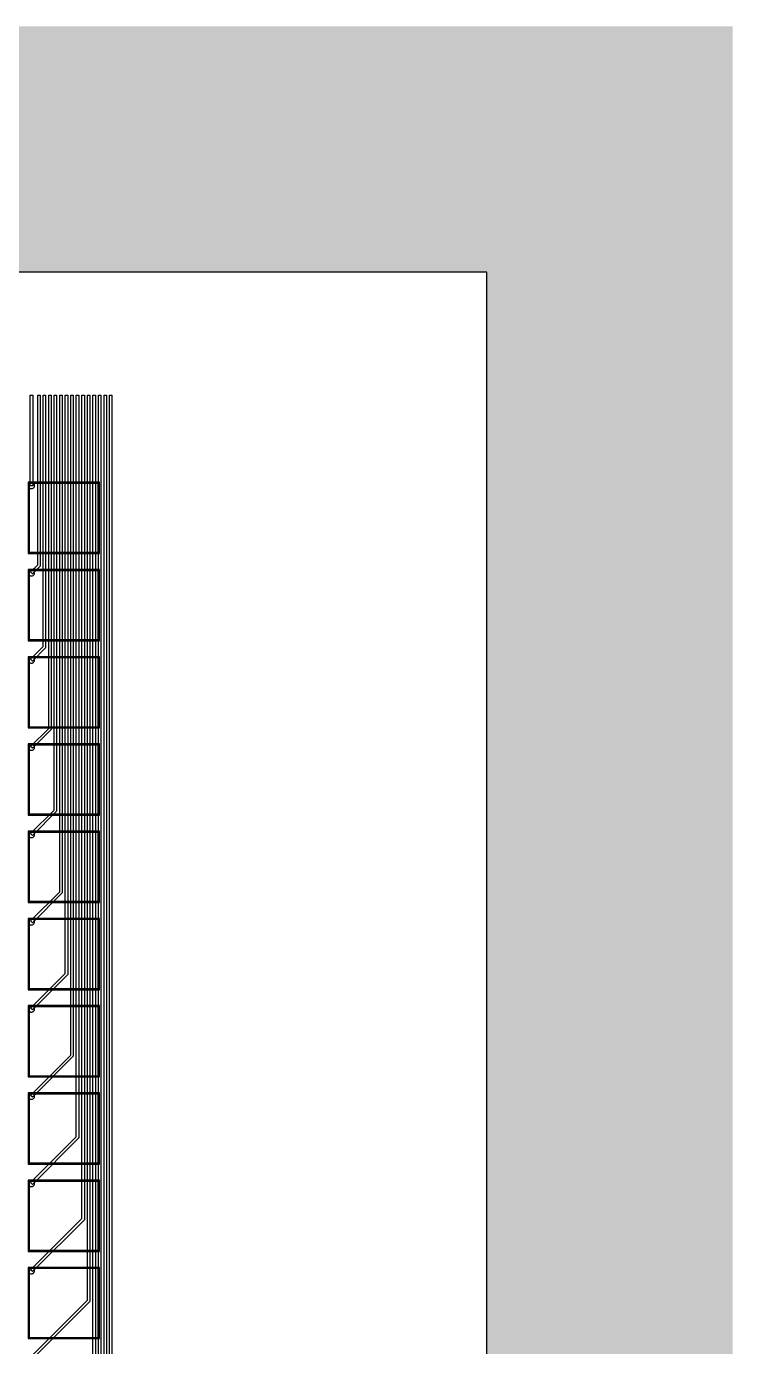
# Model space of a CAD drawing. Header units: metres. Extents: x -515 to 4265, y 201 to 1873.
# Drawn here: x 3691 to 4265, y 798 to 1873 of the extents above; entities that cross this region are included whole.
import ezdxf

# ---------------------------------------------------------------- set-up
doc = ezdxf.new("R2010")
doc.units = ezdxf.units.M
for name, color, linetype in [('Etching', 1, 'CONTINUOUS'), ('EtchingPad', 2, 'CONTINUOUS'), ('Metal1', 4, 'CONTINUOUS'), ('Metal2', 3, 'CONTINUOUS'), ('Polyimide', 7, 'CONTINUOUS'), ('Polyimide_Negative', 5, 'CONTINUOUS')]:
    doc.layers.add(name, color=color, linetype=linetype)

msp = doc.modelspace()

# ---------------------------------------------------------------- hatches: boundary and pattern name
at = {"layer": 'Polyimide_Negative'}
h = msp.add_hatch(color=5, dxfattribs=at)
h.paths.add_polyline_path([(-515.2, 1873), (4265.2, 1873), (4265.2, 230), (1697, 230), (1697, 301), (58.4, 301), (47, 288.8), (32.6, 275.4), (17.4, 262.9), (1.5, 251.5), (-15.2, 241.1), (-32.5, 231.8), (-50.4, 223.7), (-68.8, 216.8), (-87.6, 211.1), (-106.7, 206.7), (-126.1, 203.5), (-145.6, 201.5), (-165.3, 200.9), (-184.9, 201.5), (-204.4, 203.5), (-223.8, 206.7), (-242.9, 211.1), (-261.7, 216.8), (-280.1, 223.7), (-298, 231.8), (-315.3, 241.1), (-332, 251.5), (-347.9, 262.9), (-363.1, 275.4), (-377.5, 288.8), (-388.9, 301), (-515.2, 301), (-515.2, 1873)])
h.paths.add_polyline_path([(-265.2, 501), (-265, 494.5), (-264.4, 487.9), (-263.3, 481.5), (-261.8, 475.1), (-259.9, 468.9), (-257.6, 462.7), (-254.9, 456.8), (-251.9, 451), (-248.4, 445.4), (-244.6, 440.1), (-240.4, 435.1), (-236, 430.3), (-231.2, 425.8), (-226.1, 421.7), (-220.8, 417.9), (-215.3, 414.4), (-209.5, 411.3), (-203.5, 408.6), (-197.4, 406.3), (-191.1, 404.4), (-184.8, 402.9), (-178.3, 401.9), (-171.8, 401.2), (-165.3, 401), (-158.7, 401.2), (-152.2, 401.9), (-145.7, 402.9), (-139.4, 404.4), (-133.1, 406.3), (-127, 408.6), (-121, 411.3), (-115.3, 414.4), (-109.7, 417.9), (-104.4, 421.7), (-99.3, 425.8), (-94.5, 430.3), (-90.1, 435.1), (-85.9, 440.1), (-82.1, 445.4), (-78.6, 451), (-75.6, 456.8), (-72.9, 462.7), (-70.6, 468.9), (-68.7, 475.1), (-67.2, 481.5), (-66.1, 487.9), (-65.5, 494.5), (-65.2, 501), (1897, 501), (1897, 430), (3810.2, 430), (3810.5, 436.9), (3811.1, 443.7), (3812.3, 450.5), (3813.8, 457.2), (3815.8, 463.8), (3818.2, 470.2), (3821.1, 476.4), (3824.3, 482.5), (3827.9, 488.3), (3831.9, 493.9), (3836.3, 499.2), (3841, 504.2), (3846, 508.9), (3851.3, 513.3), (3856.9, 517.3), (3862.8, 520.9), (3868.8, 524.2), (3875.1, 527), (3881.5, 529.4), (3888.1, 531.4), (3894.8, 533), (3901.5, 534.1), (3908.4, 534.8), (3915.2, 535), (3922.1, 534.8), (3929, 534.1), (3935.7, 533), (3942.4, 531.4), (3949, 529.4), (3955.4, 527), (3961.7, 524.2), (3967.8, 520.9), (3973.6, 517.3), (3979.2, 513.3), (3984.5, 508.9), (3989.5, 504.2), (3994.2, 499.2), (3998.6, 493.9), (4002.6, 488.3), (4006.2, 482.5), (4009.4, 476.4), (4012.3, 470.2), (4014.7, 463.8), (4016.7, 457.2), (4018.2, 450.5), (4019.4, 443.7), (4020, 436.9), (4020.2, 430), (4065.2, 430), (4065.2, 1673), (-315.2, 1673), (-315.2, 501), (-265.2, 501)], flags=0)

# ---------------------------------------------------------------- linework, layer by layer
at = {"layer": 'Etching'}
for points in [[(3697.2, 1499.2), (3697.2, 1499.6), (3697.2, 1499.9), (3697.1, 1500.2), (3696.9, 1500.5), (3696.7, 1500.8), (3696.5, 1501), (3696.3, 1501.2), (3696, 1501.4), (3695.7, 1501.6), (3695.4, 1501.7), (3695.1, 1501.7), (3694.8, 1501.8), (3694.4, 1501.7), (3694.1, 1501.7), (3693.8, 1501.6), (3693.5, 1501.4), (3693.2, 1501.2), (3693, 1501), (3692.8, 1500.8), (3692.6, 1500.5), (3692.4, 1500.2), (3692.3, 1499.9), (3692.3, 1499.6), (3692.2, 1499.2), (3692.3, 1498.9), (3692.3, 1498.6), (3692.4, 1498.3), (3692.6, 1498), (3692.8, 1497.7), (3693, 1497.5), (3693.2, 1497.3), (3693.5, 1497.1), (3693.8, 1496.9), (3694.1, 1496.8), (3694.4, 1496.8), (3694.8, 1496.8), (3695.1, 1496.8), (3695.4, 1496.8), (3695.7, 1496.9), (3696, 1497.1), (3696.3, 1497.3), (3696.5, 1497.5), (3696.7, 1497.7), (3696.9, 1498), (3697.1, 1498.3), (3697.2, 1498.6), (3697.2, 1498.9), (3697.2, 1499.2)], [(3697.2, 1428.2), (3697.2, 1428.6), (3697.2, 1428.9), (3697.1, 1429.2), (3696.9, 1429.5), (3696.7, 1429.8), (3696.5, 1430), (3696.3, 1430.2), (3696, 1430.4), (3695.7, 1430.6), (3695.4, 1430.7), (3695.1, 1430.7), (3694.8, 1430.8), (3694.4, 1430.7), (3694.1, 1430.7), (3693.8, 1430.6), (3693.5, 1430.4), (3693.2, 1430.2), (3693, 1430), (3692.8, 1429.8), (3692.6, 1429.5), (3692.4, 1429.2), (3692.3, 1428.9), (3692.3, 1428.6), (3692.2, 1428.2), (3692.3, 1427.9), (3692.3, 1427.6), (3692.4, 1427.3), (3692.6, 1427), (3692.8, 1426.7), (3693, 1426.5), (3693.2, 1426.3), (3693.5, 1426.1), (3693.8, 1425.9), (3694.1, 1425.8), (3694.4, 1425.8), (3694.8, 1425.8), (3695.1, 1425.8), (3695.4, 1425.8), (3695.7, 1425.9), (3696, 1426.1), (3696.3, 1426.3), (3696.5, 1426.5), (3696.7, 1426.7), (3696.9, 1427), (3697.1, 1427.3), (3697.2, 1427.6), (3697.2, 1427.9), (3697.2, 1428.2)], [(3697.2, 1357.2), (3697.2, 1357.6), (3697.2, 1357.9), (3697.1, 1358.2), (3696.9, 1358.5), (3696.7, 1358.8), (3696.5, 1359), (3696.3, 1359.2), (3696, 1359.4), (3695.7, 1359.6), (3695.4, 1359.7), (3695.1, 1359.7), (3694.8, 1359.8), (3694.4, 1359.7), (3694.1, 1359.7), (3693.8, 1359.6), (3693.5, 1359.4), (3693.2, 1359.2), (3693, 1359), (3692.8, 1358.8), (3692.6, 1358.5), (3692.4, 1358.2), (3692.3, 1357.9), (3692.3, 1357.6), (3692.2, 1357.2), (3692.3, 1356.9), (3692.3, 1356.6), (3692.4, 1356.3), (3692.6, 1356), (3692.8, 1355.7), (3693, 1355.5), (3693.2, 1355.3), (3693.5, 1355.1), (3693.8, 1354.9), (3694.1, 1354.8), (3694.4, 1354.8), (3694.8, 1354.8), (3695.1, 1354.8), (3695.4, 1354.8), (3695.7, 1354.9), (3696, 1355.1), (3696.3, 1355.3), (3696.5, 1355.5), (3696.7, 1355.7), (3696.9, 1356), (3697.1, 1356.3), (3697.2, 1356.6), (3697.2, 1356.9), (3697.2, 1357.2)], [(3697.2, 1286.2), (3697.2, 1286.6), (3697.2, 1286.9), (3697.1, 1287.2), (3696.9, 1287.5), (3696.7, 1287.8), (3696.5, 1288), (3696.3, 1288.2), (3696, 1288.4), (3695.7, 1288.6), (3695.4, 1288.7), (3695.1, 1288.7), (3694.8, 1288.8), (3694.4, 1288.7), (3694.1, 1288.7), (3693.8, 1288.6), (3693.5, 1288.4), (3693.2, 1288.2), (3693, 1288), (3692.8, 1287.8), (3692.6, 1287.5), (3692.4, 1287.2), (3692.3, 1286.9), (3692.3, 1286.6), (3692.2, 1286.2), (3692.3, 1285.9), (3692.3, 1285.6), (3692.4, 1285.3), (3692.6, 1285), (3692.8, 1284.7), (3693, 1284.5), (3693.2, 1284.3), (3693.5, 1284.1), (3693.8, 1283.9), (3694.1, 1283.8), (3694.4, 1283.8), (3694.8, 1283.8), (3695.1, 1283.8), (3695.4, 1283.8), (3695.7, 1283.9), (3696, 1284.1), (3696.3, 1284.3), (3696.5, 1284.5), (3696.7, 1284.7), (3696.9, 1285), (3697.1, 1285.3), (3697.2, 1285.6), (3697.2, 1285.9), (3697.2, 1286.2)], [(3697.2, 1215.2), (3697.2, 1215.6), (3697.2, 1215.9), (3697.1, 1216.2), (3696.9, 1216.5), (3696.7, 1216.8), (3696.5, 1217), (3696.3, 1217.2), (3696, 1217.4), (3695.7, 1217.6), (3695.4, 1217.7), (3695.1, 1217.7), (3694.8, 1217.8), (3694.4, 1217.7), (3694.1, 1217.7), (3693.8, 1217.6), (3693.5, 1217.4), (3693.2, 1217.2), (3693, 1217), (3692.8, 1216.8), (3692.6, 1216.5), (3692.4, 1216.2), (3692.3, 1215.9), (3692.3, 1215.6), (3692.2, 1215.2), (3692.3, 1214.9), (3692.3, 1214.6), (3692.4, 1214.3), (3692.6, 1214), (3692.8, 1213.7), (3693, 1213.5), (3693.2, 1213.3), (3693.5, 1213.1), (3693.8, 1212.9), (3694.1, 1212.8), (3694.4, 1212.8), (3694.8, 1212.8), (3695.1, 1212.8), (3695.4, 1212.8), (3695.7, 1212.9), (3696, 1213.1), (3696.3, 1213.3), (3696.5, 1213.5), (3696.7, 1213.7), (3696.9, 1214), (3697.1, 1214.3), (3697.2, 1214.6), (3697.2, 1214.9), (3697.2, 1215.2)], [(3697.2, 1144.2), (3697.2, 1144.6), (3697.2, 1144.9), (3697.1, 1145.2), (3696.9, 1145.5), (3696.7, 1145.8), (3696.5, 1146), (3696.3, 1146.2), (3696, 1146.4), (3695.7, 1146.6), (3695.4, 1146.7), (3695.1, 1146.7), (3694.8, 1146.8), (3694.4, 1146.7), (3694.1, 1146.7), (3693.8, 1146.6), (3693.5, 1146.4), (3693.2, 1146.2), (3693, 1146), (3692.8, 1145.8), (3692.6, 1145.5), (3692.4, 1145.2), (3692.3, 1144.9), (3692.3, 1144.6), (3692.2, 1144.2), (3692.3, 1143.9), (3692.3, 1143.6), (3692.4, 1143.3), (3692.6, 1143), (3692.8, 1142.7), (3693, 1142.5), (3693.2, 1142.3), (3693.5, 1142.1), (3693.8, 1141.9), (3694.1, 1141.8), (3694.4, 1141.8), (3694.8, 1141.8), (3695.1, 1141.8), (3695.4, 1141.8), (3695.7, 1141.9), (3696, 1142.1), (3696.3, 1142.3), (3696.5, 1142.5), (3696.7, 1142.7), (3696.9, 1143), (3697.1, 1143.3), (3697.2, 1143.6), (3697.2, 1143.9), (3697.2, 1144.2)], [(3697.2, 1073.2), (3697.2, 1073.6), (3697.2, 1073.9), (3697.1, 1074.2), (3696.9, 1074.5), (3696.7, 1074.8), (3696.5, 1075), (3696.3, 1075.2), (3696, 1075.4), (3695.7, 1075.6), (3695.4, 1075.7), (3695.1, 1075.7), (3694.8, 1075.8), (3694.4, 1075.7), (3694.1, 1075.7), (3693.8, 1075.6), (3693.5, 1075.4), (3693.2, 1075.2), (3693, 1075), (3692.8, 1074.8), (3692.6, 1074.5), (3692.4, 1074.2), (3692.3, 1073.9), (3692.3, 1073.6), (3692.2, 1073.2), (3692.3, 1072.9), (3692.3, 1072.6), (3692.4, 1072.3), (3692.6, 1072), (3692.8, 1071.7), (3693, 1071.5), (3693.2, 1071.3), (3693.5, 1071.1), (3693.8, 1070.9), (3694.1, 1070.8), (3694.4, 1070.8), (3694.8, 1070.8), (3695.1, 1070.8), (3695.4, 1070.8), (3695.7, 1070.9), (3696, 1071.1), (3696.3, 1071.3), (3696.5, 1071.5), (3696.7, 1071.7), (3696.9, 1072), (3697.1, 1072.3), (3697.2, 1072.6), (3697.2, 1072.9), (3697.2, 1073.2)], [(3697.2, 1002.2), (3697.2, 1002.6), (3697.2, 1002.9), (3697.1, 1003.2), (3696.9, 1003.5), (3696.7, 1003.8), (3696.5, 1004), (3696.3, 1004.2), (3696, 1004.4), (3695.7, 1004.6), (3695.4, 1004.7), (3695.1, 1004.7), (3694.8, 1004.8), (3694.4, 1004.7), (3694.1, 1004.7), (3693.8, 1004.6), (3693.5, 1004.4), (3693.2, 1004.2), (3693, 1004), (3692.8, 1003.8), (3692.6, 1003.5), (3692.4, 1003.2), (3692.3, 1002.9), (3692.3, 1002.6), (3692.2, 1002.2), (3692.3, 1001.9), (3692.3, 1001.6), (3692.4, 1001.3), (3692.6, 1001), (3692.8, 1000.7), (3693, 1000.5), (3693.2, 1000.3), (3693.5, 1000.1), (3693.8, 999.9), (3694.1, 999.8), (3694.4, 999.8), (3694.8, 999.8), (3695.1, 999.8), (3695.4, 999.8), (3695.7, 999.9), (3696, 1000.1), (3696.3, 1000.3), (3696.5, 1000.5), (3696.7, 1000.7), (3696.9, 1001), (3697.1, 1001.3), (3697.2, 1001.6), (3697.2, 1001.9), (3697.2, 1002.2)], [(3697.2, 931.2), (3697.2, 931.6), (3697.2, 931.9), (3697.1, 932.2), (3696.9, 932.5), (3696.7, 932.8), (3696.5, 933), (3696.3, 933.2), (3696, 933.4), (3695.7, 933.6), (3695.4, 933.7), (3695.1, 933.7), (3694.8, 933.8), (3694.4, 933.7), (3694.1, 933.7), (3693.8, 933.6), (3693.5, 933.4), (3693.2, 933.2), (3693, 933), (3692.8, 932.8), (3692.6, 932.5), (3692.4, 932.2), (3692.3, 931.9), (3692.3, 931.6), (3692.2, 931.2), (3692.3, 930.9), (3692.3, 930.6), (3692.4, 930.3), (3692.6, 930), (3692.8, 929.7), (3693, 929.5), (3693.2, 929.3), (3693.5, 929.1), (3693.8, 928.9), (3694.1, 928.8), (3694.4, 928.8), (3694.8, 928.8), (3695.1, 928.8), (3695.4, 928.8), (3695.7, 928.9), (3696, 929.1), (3696.3, 929.3), (3696.5, 929.5), (3696.7, 929.7), (3696.9, 930), (3697.1, 930.3), (3697.2, 930.6), (3697.2, 930.9), (3697.2, 931.2)], [(3697.2, 860.2), (3697.2, 860.6), (3697.2, 860.9), (3697.1, 861.2), (3696.9, 861.5), (3696.7, 861.8), (3696.5, 862), (3696.3, 862.2), (3696, 862.4), (3695.7, 862.6), (3695.4, 862.7), (3695.1, 862.7), (3694.8, 862.8), (3694.4, 862.7), (3694.1, 862.7), (3693.8, 862.6), (3693.5, 862.4), (3693.2, 862.2), (3693, 862), (3692.8, 861.8), (3692.6, 861.5), (3692.4, 861.2), (3692.3, 860.9), (3692.3, 860.6), (3692.2, 860.2), (3692.3, 859.9), (3692.3, 859.6), (3692.4, 859.3), (3692.6, 859), (3692.8, 858.7), (3693, 858.5), (3693.2, 858.3), (3693.5, 858.1), (3693.8, 857.9), (3694.1, 857.8), (3694.4, 857.8), (3694.8, 857.8), (3695.1, 857.8), (3695.4, 857.8), (3695.7, 857.9), (3696, 858.1), (3696.3, 858.3), (3696.5, 858.5), (3696.7, 858.7), (3696.9, 859), (3697.1, 859.3), (3697.2, 859.6), (3697.2, 859.9), (3697.2, 860.2)]]:
    msp.add_lwpolyline(points, close=True, dxfattribs=at)
at = {"layer": 'EtchingPad'}
for points in [[(3693, 1445), (3749, 1445), (3749, 1501), (3693, 1501), (3693, 1445)], [(3693, 1374), (3749, 1374), (3749, 1430), (3693, 1430), (3693, 1374)], [(3693, 1303), (3749, 1303), (3749, 1359), (3693, 1359), (3693, 1303)], [(3693, 1232), (3749, 1232), (3749, 1288), (3693, 1288), (3693, 1232)], [(3693, 1161), (3749, 1161), (3749, 1217), (3693, 1217), (3693, 1161)], [(3693, 1090), (3749, 1090), (3749, 1146), (3693, 1146), (3693, 1090)], [(3693, 1019), (3749, 1019), (3749, 1075), (3693, 1075), (3693, 1019)], [(3693, 948), (3749, 948), (3749, 1004), (3693, 1004), (3693, 948)], [(3693, 877), (3749, 877), (3749, 933), (3693, 933), (3693, 877)], [(3693, 806), (3749, 806), (3749, 862), (3693, 862), (3693, 806)]]:
    msp.add_lwpolyline(points, close=True, dxfattribs=at)
at = {"layer": 'Metal1'}
for points in [[(3695.8, 1573), (3695.8, 1499.2), (3693.8, 1499.2), (3693.8, 1573)], [(3760.2, 1573), (3760.2, 569.3), (3695.5, 504.5), (3694, 506), (3758.2, 570.2), (3758.2, 1573)], [(3755.8, 1573), (3755.8, 635.8), (3695.5, 575.5), (3694, 577), (3753.8, 636.7), (3753.8, 1573)], [(3751.2, 1573), (3751.2, 702.3), (3695.5, 646.5), (3694, 648), (3749.2, 703.2), (3749.2, 1573)], [(3746.8, 1573), (3746.8, 768.8), (3695.5, 717.5), (3694, 719), (3744.8, 769.7), (3744.8, 1573)], [(3742.2, 1573), (3742.2, 835.3), (3695.5, 788.5), (3694, 790), (3740.2, 836.2), (3740.2, 1573)], [(3737.8, 1573), (3737.8, 901.8), (3695.5, 859.5), (3694, 861), (3735.8, 902.7), (3735.8, 1573)], [(3733.2, 1573), (3733.2, 968.3), (3695.5, 930.5), (3694, 932), (3731.2, 969.2), (3731.2, 1573)], [(3728.8, 1573), (3728.8, 1034.8), (3695.5, 1001.5), (3694, 1003), (3726.8, 1035.7), (3726.8, 1573)], [(3724.2, 1573), (3724.2, 1101.3), (3695.5, 1072.5), (3694, 1074), (3722.2, 1102.2), (3722.2, 1573)], [(3719.8, 1573), (3719.8, 1167.8), (3695.5, 1143.5), (3694, 1145), (3717.8, 1168.7), (3717.8, 1573)], [(3715.2, 1573), (3715.2, 1234.3), (3695.5, 1214.5), (3694, 1216), (3713.2, 1235.2), (3713.2, 1573)], [(3710.8, 1573), (3710.8, 1300.8), (3695.5, 1285.5), (3694, 1287), (3708.8, 1301.7), (3708.8, 1573)], [(3706.2, 1573), (3706.2, 1367.3), (3695.5, 1356.5), (3694, 1358), (3704.2, 1368.2), (3704.2, 1573)], [(3701.8, 1573), (3701.8, 1433.8), (3695.5, 1427.5), (3694, 1429), (3699.8, 1434.7), (3699.8, 1573)]]:
    msp.add_lwpolyline(points, close=True, dxfattribs=at)
at = {"layer": 'Metal2'}
for points in [[(3692, 1444), (3750, 1444), (3750, 1502), (3692, 1502), (3692, 1444)], [(3692, 1373), (3750, 1373), (3750, 1431), (3692, 1431), (3692, 1373)], [(3692, 1302), (3750, 1302), (3750, 1360), (3692, 1360), (3692, 1302)], [(3692, 1231), (3750, 1231), (3750, 1289), (3692, 1289), (3692, 1231)], [(3692, 1160), (3750, 1160), (3750, 1218), (3692, 1218), (3692, 1160)], [(3692, 1089), (3750, 1089), (3750, 1147), (3692, 1147), (3692, 1089)], [(3692, 1018), (3750, 1018), (3750, 1076), (3692, 1076), (3692, 1018)], [(3692, 947), (3750, 947), (3750, 1005), (3692, 1005), (3692, 947)], [(3692, 876), (3750, 876), (3750, 934), (3692, 934), (3692, 876)], [(3692, 805), (3750, 805), (3750, 863), (3692, 863), (3692, 805)]]:
    msp.add_lwpolyline(points, close=True, dxfattribs=at)
at = {"layer": 'Polyimide'}
msp.add_lwpolyline([(4065.2, 430), (4065.2, 1673), (-315.2, 1673)], dxfattribs=at)

doc.saveas('drawing.dxf')
